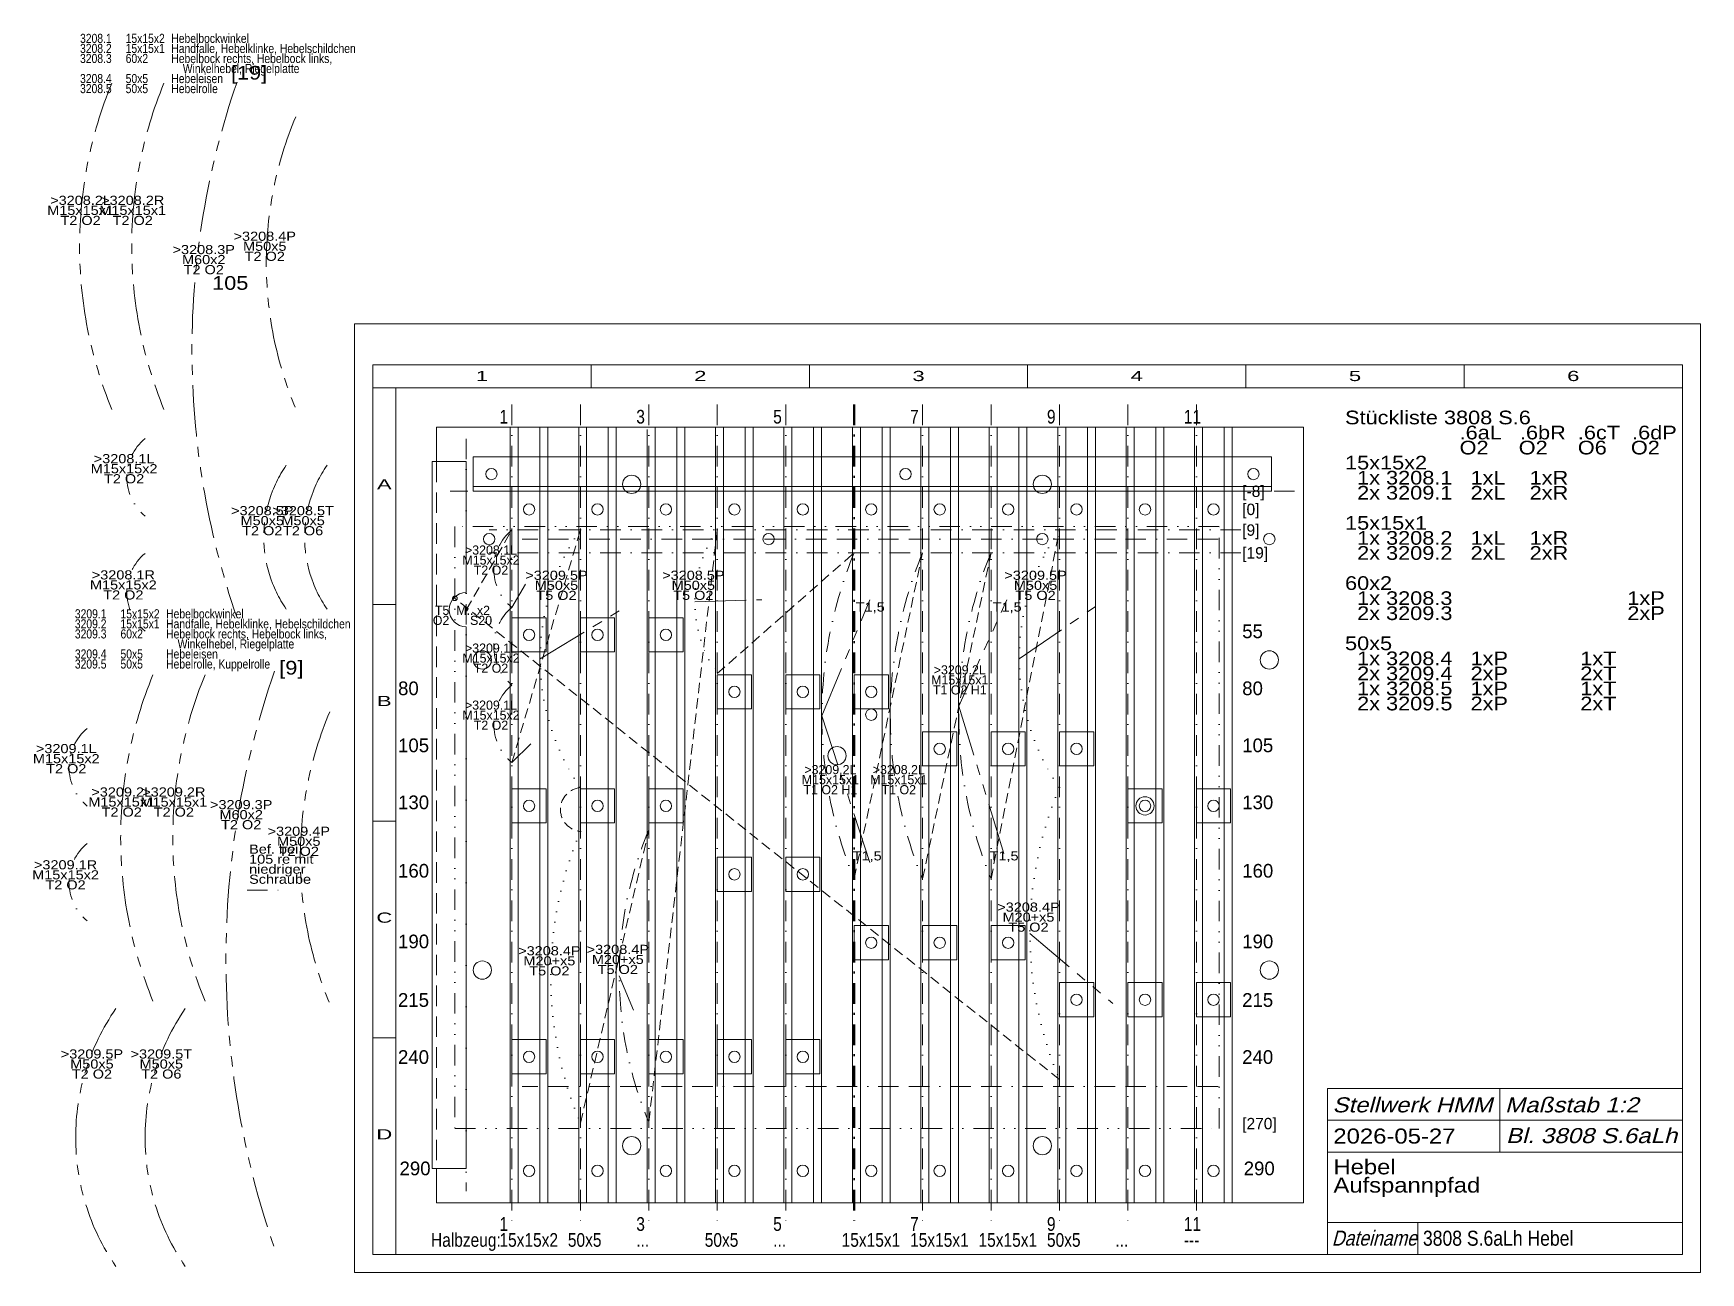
# Model space of a CAD drawing. Extents: x -139 to 592, y 2 to 545.
import ezdxf
from ezdxf.enums import TextEntityAlignment as Align

# ---------------------------------------------------------------- set-up
doc = ezdxf.new("R2010")
doc.units = 0
doc.header["$LTSCALE"] = 18.022573
for name, pattern in [('BORDER', [1.75, 0.5, -0.25, 0.5, -0.25, 0, -0.25]), ('DASHDOT', [1, 0.5, -0.25, 0, -0.25]), ('DASHED', [0.75, 0.5, -0.25]), ('DIVIDE', [1.25, 0.5, -0.25, 0, -0.25, 0, -0.25]), ('DOT', [0.25, 0, -0.25]), ('HIDDEN', [0.375, 0.25, -0.125]), ('PHANTOM', [2.5, 1.25, -0.25, 0.25, -0.25, 0.25, -0.25])]:
    doc.linetypes.add(name, pattern=pattern)
for name, color, linetype, lineweight in [('3208___ EINZELHEBEL JE MIT SCHLOSS GRUPPENPFADE', 6, 'DASHDOT', 0), ('3209___ DOPPELHEBEL JE MIT SCHLOSS GRUPPENPFADE', 6, 'DASHDOT', 0), ('3808_6L', 30, 'CONTINUOUS', 13), ('3808___ AUFSPANNPFADE AUSWEICHWALDE', 230, 'CONTINUOUS', 13), ('BESCHRIFTUNG', 7, 'CONTINUOUS', 0), ('KONSTRUKTION', 7, 'CONTINUOUS', 0), ('MITTELLINIEN', 5, 'DASHDOT', 0), ('PFADE', 30, 'CONTINUOUS', 13), ('STANDARD', 7, 'CONTINUOUS', 0)]:
    doc.layers.add(name, color=color, linetype=linetype, lineweight=lineweight)
doc.styles.add('Arial', font='arial.ttf')

msp = doc.modelspace()

# ---------------------------------------------------------------- linework, layer by layer
at = {"layer": '3208___ EINZELHEBEL JE MIT SCHLOSS GRUPPENPFADE', "linetype": 'PHANTOM'}
for centre, radius, start, end in [((69.18, 452.04), 187.76, 157.61557, 202.38443), ((92.03, 452.04), 187.76, 157.61557, 202.38443), ((289.98, 406.58), 359.29, 160.9114, 199.0886), ((128.07, 444.83), 164.8, 157.14906, 202.85211), ((17.61, 324.5), 55.44, 145.37762, 214.62238), ((35.51, 324.5), 55.44, 145.37762, 214.62238)]:
    msp.add_arc(centre, radius, start, end, dxfattribs=at)
at = {"layer": '3208___ EINZELHEBEL JE MIT SCHLOSS GRUPPENPFADE'}
for centre in [(-75.75, 350.74), (-75.75, 300.35)]:
    msp.add_arc(centre, 22.11, 129.73169, 230.26831, dxfattribs=at)
at = {"layer": '3209___ DOPPELHEBEL JE MIT SCHLOSS GRUPPENPFADE'}
msp.add_line((-45.16, 169.7), (-30.76, 169.7), dxfattribs=at)
at = {"layer": '3209___ DOPPELHEBEL JE MIT SCHLOSS GRUPPENPFADE', "linetype": 'PHANTOM'}
for centre, radius, start, end in [((87.2, 192.62), 187.76, 157.61557, 202.38443), ((110.06, 192.62), 187.76, 157.61557, 202.38443), ((332.4, 139.2), 386.81, 160.9114, 199.0886), ((142.98, 183.93), 164.8, 157.14906, 202.85211), ((-20.84, 61.27), 99.44, 145.37762, 214.62238), ((9.58, 61.27), 99.44, 145.37762, 214.62238)]:
    msp.add_arc(centre, radius, start, end, dxfattribs=at)
at = {"layer": '3209___ DOPPELHEBEL JE MIT SCHLOSS GRUPPENPFADE'}
for centre in [(-101.1, 223.62), (-101.1, 173.23)]:
    msp.add_arc(centre, 22.11, 129.73169, 230.26831, dxfattribs=at)
at = {"layer": '3808_6L', "linetype": 'HIDDEN'}
for p, q in [((50.95, 292.67), (70.95, 327.67)), ((70.95, 225.67), (100.95, 327.67)), ((130.95, 68.12), (160.95, 327.67)), ((280.95, 174.66), (310.95, 327.67)), ((160.95, 264.67), (220.95, 317.67)), ((220.95, 174.66), (250.95, 317.67)), ((250.95, 174.66), (280.95, 317.67)), ((310.95, 86.67), (45.95, 297.67)), ((100.95, 67.51), (130.95, 196.11))]:
    msp.add_line(p, q, dxfattribs=at)
at = {"layer": '3808_6L', "linetype": 'PHANTOM'}
for p, q in [((70.95, 293.67), (76.84, 303.88)), ((83.34, 271.17), (120.13, 293.46)), ((151.13, 296.17), (180.51, 297.05)), ((206.8, 246.16), (227.86, 297.05)), ((266.85, 250.46), (287.86, 297.05)), ((293.34, 271.17), (330.13, 296.46)), ((266.85, 250.46), (287.86, 181.62)), ((206.8, 246.16), (227.86, 181.62)), ((70.95, 225.67), (79.21, 233.93)), ((298.01, 150.67), (334.27, 120.06)), ((118.01, 132.12), (124.27, 117.06))]:
    msp.add_line(p, q, dxfattribs=at)
for centre, radius in [((45.95, 297.67), 1), ((50.95, 292.67), 0.5)]:
    msp.add_circle(centre, radius, dxfattribs=at)
at = {"layer": '3808_6L', "linetype": 'DASHDOT'}
for centre, radius, start, end in [((85.08, 310.67), 22.11, 129.73169, 230.26831), ((394.56, 246.16), 187.76, 157.61557, 202.38443), ((424.56, 246.16), 187.76, 157.61557, 202.38443), ((454.56, 246.16), 187.76, 157.61557, 202.38443), ((85.08, 276.67), 22.11, 129.73169, 230.26831), ((85.08, 242.67), 22.11, 129.73169, 230.26831), ((282.81, 132.12), 164.8, 157.14906, 202.85211)]:
    msp.add_arc(centre, radius, start, end, dxfattribs=at)
at = {"layer": '3808_6L', "linetype": 'DOT'}
for centre, radius, start, end in [((182.78, 271.17), 99.44, 145.37762, 214.62238), ((206.57, 296.17), 55.44, 145.37762, 214.62238), ((392.78, 271.17), 99.44, 145.37762, 214.62238), ((462.81, 150.67), 164.8, 157.14906, 202.85211), ((252.81, 131.51), 164.8, 157.14906, 202.85211)]:
    msp.add_arc(centre, radius, start, end, dxfattribs=at)
at = {"layer": '3808_6L', "linetype": 'HIDDEN'}
msp.add_arc((101.81, 205.09), 9.62, 95.16684, 264.83316, dxfattribs=at)
at = {"layer": '3808___ AUFSPANNPFADE AUSWEICHWALDE'}
msp.add_circle((348.45, 206.67), 4, dxfattribs=at)
at = {"layer": 'KONSTRUKTION', "color": 8}
for p, q in [((417.95, 372.67), (37.95, 372.67)), ((37.95, 372.67), (37.95, 357.67)), ((70.2, 372.67), (70.2, 32.67)), ((73.7, 372.67), (73.7, 32.67)), ((83.2, 372.67), (83.2, 32.67)), ((86.7, 372.67), (86.7, 32.67)), ((100.2, 372.67), (100.2, 32.67)), ((103.7, 372.67), (103.7, 32.67)), ((113.2, 372.67), (113.2, 32.67)), ((116.7, 372.67), (116.7, 32.67)), ((130.2, 371.67), (130.2, 32.67)), ((133.7, 372.67), (133.7, 32.67)), ((143.2, 372.67), (143.2, 32.67)), ((146.7, 372.67), (146.7, 32.67)), ((160.2, 372.67), (160.2, 32.67)), ((163.7, 372.67), (163.7, 32.67)), ((173.2, 372.67), (173.2, 32.67)), ((176.7, 372.67), (176.7, 32.67)), ((190.2, 372.67), (190.2, 32.67)), ((193.7, 372.67), (193.7, 32.67)), ((203.2, 372.67), (203.2, 32.67)), ((206.7, 372.67), (206.7, 32.67)), ((220.2, 372.67), (220.2, 32.67)), ((223.7, 372.67), (223.7, 32.67)), ((233.2, 372.67), (233.2, 32.67)), ((236.7, 372.67), (236.7, 32.67)), ((250.2, 372.67), (250.2, 32.67)), ((253.7, 372.67), (253.7, 32.67)), ((263.2, 372.67), (263.2, 32.67)), ((266.7, 372.67), (266.7, 32.67)), ((280.2, 372.67), (280.2, 32.67)), ((283.7, 372.67), (283.7, 32.67)), ((293.2, 372.67), (293.2, 32.67)), ((296.7, 372.67), (296.7, 32.67)), ((310.2, 372.67), (310.2, 32.67)), ((313.7, 372.67), (313.7, 32.67)), ((323.2, 372.67), (323.2, 32.67)), ((326.7, 372.67), (326.7, 32.67)), ((340.2, 372.67), (340.2, 32.67)), ((343.7, 372.67), (343.7, 32.67)), ((353.2, 372.67), (353.2, 32.67)), ((356.7, 372.67), (356.7, 32.67)), ((370.2, 372.67), (370.2, 32.67)), ((373.7, 372.67), (373.7, 32.67)), ((383.2, 372.67), (383.2, 32.67)), ((386.7, 372.67), (386.7, 32.67)), ((417.95, 32.67), (417.95, 372.67)), ((403.95, 359.67), (53.95, 359.67)), ((53.95, 344.67), (53.95, 359.67)), ((403.95, 344.67), (403.95, 359.67)), ((35.95, 357.67), (35.95, 47.67)), ((35.95, 357.67), (50.95, 357.67)), ((50.95, 357.67), (50.95, 300.17)), ((403.95, 346.67), (53.95, 346.67)), ((403.95, 344.67), (53.95, 344.67)), ((50.95, 285.17), (50.95, 47.67)), ((35.95, 47.67), (50.95, 47.67)), ((37.95, 47.67), (37.95, 32.67)), ((37.95, 32.67), (417.95, 32.67))]:
    msp.add_line(p, q, dxfattribs=at)
at = {"layer": 'KONSTRUKTION', "color": 8, "linetype": 'DASHED'}
msp.add_line((37.95, 357.67), (37.95, 47.67), dxfattribs=at)
at = {"layer": 'KONSTRUKTION', "color": 8, "linetype": 'BORDER'}
for p, q in [((380.5, 323.67), (75.5, 323.67)), ((380.5, 83.67), (75.5, 83.67))]:
    msp.add_line(p, q, dxfattribs=at)
at = {"layer": 'KONSTRUKTION', "color": 252}
for p, q in [((70.95, 289.17), (85.95, 289.17)), ((70.95, 274.17), (70.95, 289.17)), ((85.95, 289.17), (85.95, 274.17)), ((100.95, 274.17), (100.95, 289.17)), ((100.95, 289.17), (115.95, 289.17)), ((115.95, 289.17), (115.95, 274.17)), ((130.95, 274.17), (130.95, 289.17)), ((130.95, 289.17), (145.95, 289.17)), ((145.95, 289.17), (145.95, 274.17)), ((85.95, 274.17), (70.95, 274.17)), ((115.95, 274.17), (100.95, 274.17)), ((145.95, 274.17), (130.95, 274.17)), ((160.95, 249.17), (160.95, 264.17)), ((160.95, 264.17), (175.95, 264.17)), ((175.95, 264.17), (175.95, 249.17)), ((190.95, 249.17), (190.95, 264.17)), ((190.95, 264.17), (205.95, 264.17)), ((205.95, 264.17), (205.95, 249.17)), ((220.95, 264.17), (235.95, 264.17)), ((220.95, 249.17), (220.95, 264.17)), ((235.95, 264.17), (235.95, 249.17)), ((175.95, 249.17), (160.95, 249.17)), ((205.95, 249.17), (190.95, 249.17)), ((235.95, 249.17), (220.95, 249.17)), ((250.95, 224.17), (250.95, 239.17)), ((250.95, 239.17), (265.95, 239.17)), ((265.95, 239.17), (265.95, 224.17)), ((280.95, 224.17), (280.95, 239.17)), ((280.95, 239.17), (295.95, 239.17)), ((295.95, 239.17), (295.95, 224.17)), ((310.95, 239.17), (325.95, 239.17)), ((310.95, 224.17), (310.95, 239.17)), ((325.95, 239.17), (325.95, 224.17)), ((265.95, 224.17), (250.95, 224.17)), ((295.95, 224.17), (280.95, 224.17)), ((325.95, 224.17), (310.95, 224.17)), ((70.95, 199.17), (70.95, 214.17)), ((70.95, 214.17), (85.95, 214.17)), ((85.95, 214.17), (85.95, 199.17)), ((100.95, 199.17), (100.95, 214.17)), ((100.95, 214.17), (115.95, 214.17)), ((115.95, 214.17), (115.95, 199.17)), ((130.95, 214.17), (145.95, 214.17)), ((130.95, 199.17), (130.95, 214.17)), ((145.95, 214.17), (145.95, 199.17)), ((340.95, 199.17), (340.95, 214.17)), ((340.95, 214.17), (355.95, 214.17)), ((355.95, 214.17), (355.95, 199.17)), ((370.95, 199.17), (370.95, 214.17)), ((370.95, 214.17), (385.95, 214.17)), ((385.95, 214.17), (385.95, 199.17)), ((85.95, 199.17), (70.95, 199.17)), ((115.95, 199.17), (100.95, 199.17)), ((145.95, 199.17), (130.95, 199.17)), ((355.95, 199.17), (340.95, 199.17)), ((385.95, 199.17), (370.95, 199.17)), ((160.95, 169.17), (160.95, 184.17)), ((160.95, 184.17), (175.95, 184.17)), ((175.95, 184.17), (175.95, 169.17)), ((190.95, 169.17), (190.95, 184.17)), ((190.95, 184.17), (205.95, 184.17)), ((205.95, 184.17), (205.95, 169.17)), ((175.95, 169.17), (160.95, 169.17)), ((205.95, 169.17), (190.95, 169.17)), ((220.95, 139.17), (220.95, 154.17)), ((220.95, 154.17), (235.95, 154.17)), ((235.95, 154.17), (235.95, 139.17)), ((250.95, 139.17), (250.95, 154.17)), ((250.95, 154.17), (265.95, 154.17)), ((265.95, 154.17), (265.95, 139.17)), ((280.95, 154.17), (295.95, 154.17)), ((280.95, 139.17), (280.95, 154.17)), ((295.95, 154.17), (295.95, 139.17)), ((235.95, 139.17), (220.95, 139.17)), ((265.95, 139.17), (250.95, 139.17)), ((295.95, 139.17), (280.95, 139.17)), ((310.95, 114.17), (310.95, 129.17)), ((310.95, 129.17), (325.95, 129.17)), ((325.95, 129.17), (325.95, 114.17)), ((340.95, 114.17), (340.95, 129.17)), ((340.95, 129.17), (355.95, 129.17)), ((355.95, 129.17), (355.95, 114.17)), ((370.95, 129.17), (385.95, 129.17)), ((370.95, 114.17), (370.95, 129.17)), ((385.95, 129.17), (385.95, 114.17)), ((325.95, 114.17), (310.95, 114.17)), ((355.95, 114.17), (340.95, 114.17)), ((385.95, 114.17), (370.95, 114.17)), ((70.95, 89.17), (70.95, 104.17)), ((70.95, 104.17), (85.95, 104.17)), ((85.95, 104.17), (85.95, 89.17)), ((100.95, 89.17), (100.95, 104.17)), ((100.95, 104.17), (115.95, 104.17)), ((115.95, 104.17), (115.95, 89.17)), ((130.95, 104.17), (145.95, 104.17)), ((130.95, 89.17), (130.95, 104.17)), ((145.95, 104.17), (145.95, 89.17)), ((160.95, 89.17), (160.95, 104.17)), ((160.95, 104.17), (175.95, 104.17)), ((175.95, 104.17), (175.95, 89.17)), ((190.95, 89.17), (190.95, 104.17)), ((190.95, 104.17), (205.95, 104.17)), ((205.95, 104.17), (205.95, 89.17)), ((85.95, 89.17), (70.95, 89.17)), ((115.95, 89.17), (100.95, 89.17)), ((145.95, 89.17), (130.95, 89.17)), ((175.95, 89.17), (160.95, 89.17)), ((205.95, 89.17), (190.95, 89.17))]:
    msp.add_line(p, q, dxfattribs=at)
at = {"layer": 'KONSTRUKTION', "color": 8}
for centre, radius in [((61.95, 352.17), 2.5), ((123.45, 347.67), 4), ((243.45, 352.17), 2.5), ((303.45, 347.67), 4), ((395.95, 352.17), 2.5), ((78.45, 336.67), 2.5), ((78.45, 336.67), 2.5), ((108.45, 336.67), 2.5), ((108.45, 336.67), 2.5), ((138.45, 336.67), 2.5), ((138.45, 336.67), 2.5), ((168.45, 336.67), 2.5), ((168.45, 336.67), 2.5), ((198.45, 336.67), 2.5), ((198.45, 336.67), 2.5), ((228.45, 336.67), 2.5), ((228.45, 336.67), 2.5), ((258.45, 336.67), 2.5), ((258.45, 336.67), 2.5), ((288.45, 336.67), 2.5), ((288.45, 336.67), 2.5), ((318.45, 336.67), 2.5), ((318.45, 336.67), 2.5), ((348.45, 336.67), 2.5), ((348.45, 336.67), 2.5), ((378.45, 336.67), 2.5), ((378.45, 336.67), 2.5), ((60.95, 323.67), 2.5), ((183.45, 323.67), 2.5), ((303.45, 323.67), 2.5), ((402.95, 323.67), 2.5), ((78.45, 281.67), 2.5), ((78.45, 281.67), 2.5), ((108.45, 281.67), 2.5), ((108.45, 281.67), 2.5), ((138.45, 281.67), 2.5), ((57.97, 270.67), 4), ((402.95, 270.67), 4), ((168.45, 256.67), 2.5), ((168.45, 256.67), 2.5), ((198.45, 256.67), 2.5), ((198.45, 256.67), 2.5), ((228.45, 256.67), 2.5), ((228.45, 246.67), 2.5), ((258.45, 231.67), 2.5), ((258.45, 231.67), 2.5), ((288.45, 231.67), 2.5), ((288.45, 231.67), 2.5), ((318.45, 231.67), 2.5), ((318.45, 231.67), 2.5), ((213.45, 228.67), 4), ((78.45, 206.67), 2.5), ((78.45, 206.67), 2.5), ((108.45, 206.67), 2.5), ((108.45, 206.67), 2.5), ((138.45, 206.67), 2.5), ((138.45, 206.67), 2.5), ((348.45, 206.67), 2.5), ((348.45, 206.67), 2.5), ((378.45, 206.67), 2.5), ((378.45, 206.67), 2.5), ((168.45, 176.67), 2.5), ((168.45, 176.67), 2.5), ((198.45, 176.67), 2.5), ((198.45, 176.67), 2.5), ((228.45, 146.67), 2.5), ((228.45, 146.67), 2.5), ((258.45, 146.67), 2.5), ((258.45, 146.67), 2.5), ((288.45, 146.67), 2.5), ((288.45, 146.67), 2.5), ((57.97, 134.67), 4), ((402.95, 134.67), 4), ((318.45, 121.67), 2.5), ((318.45, 121.67), 2.5), ((348.45, 121.67), 2.5), ((348.45, 121.67), 2.5), ((378.45, 121.67), 2.5), ((378.45, 121.67), 2.5), ((78.45, 96.67), 2.5), ((78.45, 96.67), 2.5), ((108.45, 96.67), 2.5), ((108.45, 96.67), 2.5), ((138.45, 96.67), 2.5), ((138.45, 96.67), 2.5), ((168.45, 96.67), 2.5), ((168.45, 96.67), 2.5), ((198.45, 96.67), 2.5), ((198.45, 96.67), 2.5), ((123.45, 57.67), 4), ((303.45, 57.67), 4), ((78.45, 46.67), 2.5), ((78.45, 46.67), 2.5), ((108.45, 46.67), 2.5), ((108.45, 46.67), 2.5), ((138.45, 46.67), 2.5), ((138.45, 46.67), 2.5), ((168.45, 46.67), 2.5), ((168.45, 46.67), 2.5), ((198.45, 46.67), 2.5), ((198.45, 46.67), 2.5), ((228.45, 46.67), 2.5), ((228.45, 46.67), 2.5), ((258.45, 46.67), 2.5), ((258.45, 46.67), 2.5), ((288.45, 46.67), 2.5), ((288.45, 46.67), 2.5), ((318.45, 46.67), 2.5), ((318.45, 46.67), 2.5), ((348.45, 46.67), 2.5), ((348.45, 46.67), 2.5), ((378.45, 46.67), 2.5), ((378.45, 46.67), 2.5)]:
    msp.add_circle(centre, radius, dxfattribs=at)
msp.add_arc((50.95, 292.67), 7.5, 90, 270, dxfattribs=at)
at = {"layer": 'MITTELLINIEN'}
for p, q in [((70.95, 382.66), (70.95, 22.66)), ((100.95, 382.66), (100.95, 22.66)), ((130.95, 382.66), (130.95, 22.66)), ((160.95, 382.66), (160.95, 22.66)), ((190.95, 382.66), (190.95, 22.66)), ((250.95, 382.66), (250.95, 22.66)), ((280.95, 382.66), (280.95, 22.66)), ((310.95, 382.66), (310.95, 22.66)), ((340.95, 382.66), (340.95, 22.66)), ((370.95, 382.66), (370.95, 22.66)), ((50.95, 367.67), (50.95, 37.67)), ((414.04, 344.67), (43.89, 344.67)), ((390.5, 327.67), (60.95, 327.67)), ((390.5, 327.67), (65.5, 327.67)), ((390.5, 317.67), (60.95, 317.67)), ((390.5, 317.67), (65.5, 317.67))]:
    msp.add_line(p, q, dxfattribs=at)
at = {"layer": 'MITTELLINIEN', "color": 154, "lineweight": 50}
msp.add_line((220.95, 382.66), (220.95, 22.66), dxfattribs=at)
at = {"layer": 'PFADE', "linetype": 'DIVIDE', "lineweight": 20}
for p, q in [((380.95, 329.17), (45.95, 329.17)), ((45.95, 329.17), (45.95, 65.17)), ((380.95, 65.17), (380.95, 329.17)), ((45.95, 65.17), (380.95, 65.17))]:
    msp.add_line(p, q, dxfattribs=at)
at = {"layer": 'STANDARD'}
for p, q in [((592, 418), (2, 418)), ((2, 418), (2, 2)), ((592, 2), (592, 418)), ((584, 400), (10, 400)), ((10, 400), (10, 390)), ((105.67, 400), (105.67, 390)), ((201.33, 400), (201.33, 390)), ((297, 400), (297, 390)), ((392.67, 400), (392.67, 390)), ((488.33, 400), (488.33, 390)), ((584, 400), (584, 390)), ((10, 390), (10, 10)), ((20, 390), (10, 390)), ((20, 390), (20, 10)), ((584, 390), (20, 390)), ((584, 10), (584, 390)), ((10, 295), (20, 295)), ((10, 200), (20, 200)), ((10, 105), (20, 105)), ((10, 10), (20, 10)), ((20, 10), (584, 10)), ((2, 2), (592, 2))]:
    msp.add_line(p, q, dxfattribs=at)
at = {"layer": 'STANDARD', "lineweight": 0}
for p, q in [((428.44, 82.8), (583.83, 82.8)), ((428.44, 82.8), (428.44, 10)), ((504.04, 82.8), (504.04, 54.8)), ((428.44, 68.8), (583.83, 68.8)), ((428.44, 54.8), (583.83, 54.8)), ((428.44, 24), (583.83, 24)), ((468.04, 24), (468.04, 10))]:
    msp.add_line(p, q, dxfattribs=at)

# ---------------------------------------------------------------- texts
at = {"layer": '3208___ EINZELHEBEL JE MIT SCHLOSS GRUPPENPFADE', "linetype": 'DASHED', "style": 'Arial'}
for s, width, p in [('[19]', 1.13512, (-52.2, 525.15)), ('105', 1.135145, (-60.46, 432.96))]:
    msp.add_text(s, height=6, dxfattribs=dict(at, width=width)).set_placement(p)
at = {"layer": '3208___ EINZELHEBEL JE MIT SCHLOSS GRUPPENPFADE', "linetype": 'DASHED', "char_height": 4, "attachment_point": 1, "line_spacing_factor": 0.66, "style": 'Arial'}
for s, insert in [('\\W0.810869;3208.1\\P3208.2\\P3208.3\\P\\P3208.4\\P3208.5\\P', (-118.36, 545.2)), ('\\W0.810868;15x15x2\\P15x15x1\\P60x2\\P\\P50x5\\P50x5', (-98.36, 545.2)), ('\\W0.810867;Hebelbockwinkel\\PHandfalle, Hebelklinke, Hebelschildchen\\PHebelbock rechts, Hebelbock links,\\P    Winkelhebel, Riegelplatte\\PHebeleisen\\PHebelrolle\\P', (-78.36, 545.2))]:
    msp.add_mtext(s, dxfattribs=dict(at, insert=insert))
at = {"layer": '3208___ EINZELHEBEL JE MIT SCHLOSS GRUPPENPFADE', "char_height": 4, "attachment_point": 5, "line_spacing_factor": 0.66, "style": 'Arial'}
for s, insert in [('\\W1.135145;>3208.2L\\PM15x15x1\\PT2 O2', (-118.13, 467.77)), ('\\W1.135110;>3208.2R\\PM15x15x1\\PT2 O2', (-95.28, 467.77)), ('\\W1.135110;>3208.4P\\PM50x5\\PT2 O2', (-37.39, 452.03)), ('\\W1.135110;>3208.3P\\PM60x2\\PT2 O2', (-64.14, 446.18)), ('\\W1.135145;>3208.1L\\PM15x15x2\\PT2 O2', (-99.05, 354.49)), ('\\W1.135110;>3208.5P\\PM50x5\\PT2 O2', (-38.49, 331.7)), ('\\W1.135136;>3208.5T\\PM50x5\\PT2 O6', (-20.59, 331.7)), ('\\W1.135111;>3208.1R\\PM15x15x2\\PT2 O2', (-99.38, 303.54))]:
    msp.add_mtext(s, dxfattribs=dict(at, insert=insert))
at = {"layer": '3209___ DOPPELHEBEL JE MIT SCHLOSS GRUPPENPFADE', "linetype": 'DASHED', "style": 'Arial', "width": 1.135107}
msp.add_text('[9]', height=6, dxfattribs=at).set_placement((-31.04, 264.26))
at = {"layer": '3209___ DOPPELHEBEL JE MIT SCHLOSS GRUPPENPFADE', "linetype": 'DASHED', "char_height": 4, "line_spacing_factor": 0.66, "style": 'Arial'}
for s, insert, attachment_point in [('\\W0.810869;3209.1\\P3209.2\\P3209.3\\P\\P3209.4\\P3209.5\\P', (-120.63, 292.89), 1), ('\\W0.810868;15x15x2\\P15x15x1\\P60x2\\P\\P50x5\\P50x5', (-100.63, 292.89), 1), ('\\W0.810867;Hebelbockwinkel\\PHandfalle, Hebelklinke, Hebelschildchen\\PHebelbock rechts, Hebelbock links, \\P    Winkelhebel, Riegelplatte\\PHebeleisen\\PHebelrolle, Kuppelrolle\\P', (-80.63, 292.89), 1), ('\\W1.135062;Bef. bei\\P105 re mit\\Pniedriger\\PSchraube', (-44.25, 172.46), 7)]:
    msp.add_mtext(s, dxfattribs=dict(at, insert=insert, attachment_point=attachment_point))
at = {"layer": '3209___ DOPPELHEBEL JE MIT SCHLOSS GRUPPENPFADE', "char_height": 4, "attachment_point": 5, "line_spacing_factor": 0.66, "style": 'Arial'}
for s, insert in [('\\W1.135145;>3209.1L\\PM15x15x2\\PT2 O2', (-124.4, 227.37)), ('\\W1.135145;>3209.2L\\PM15x15x1\\PT2 O2', (-100.1, 208.34)), ('\\W1.135110;>3209.2R\\PM15x15x1\\PT2 O2', (-77.25, 208.34)), ('\\W1.135110;>3209.3P\\PM60x2\\PT2 O2', (-47.73, 202.8)), ('\\W1.135110;>3209.4P\\PM50x5\\PT2 O2', (-22.48, 191.13)), ('\\W1.135110;>3209.1R\\PM15x15x2\\PT2 O2', (-124.72, 176.42)), ('\\W1.135110;>3209.5P\\PM50x5\\PT2 O2', (-113.15, 93.47)), ('\\W1.135136;>3209.5T\\PM50x5\\PT2 O6', (-82.73, 93.47))]:
    msp.add_mtext(s, dxfattribs=dict(at, insert=insert))
at = {"layer": '3808_6L', "style": 'Arial', "width": 1.135114}
for p in [(228.02, 293.9), (288.02, 293.9), (226.67, 184.76), (286.67, 184.76)]:
    msp.add_text('T1,5', height=4, dxfattribs=at).set_placement(p, align=Align.MIDDLE_CENTER)
at = {"layer": '3808_6L', "char_height": 4, "attachment_point": 5, "line_spacing_factor": 0.66, "style": 'Arial'}
for s, insert in [('\\W0.972806;>3208.1L\\PM15x15x2\\PT2 O2', (61.77, 314.42)), ('\\W1.135110;>3209.5P\\PM50x5\\PT5 O2', (90.47, 303.37)), ('\\W1.135110;>3208.5P\\PM50x5\\PT5 O2', (150.47, 303.37)), ('\\W1.135110;>3209.5P\\PM50x5\\PT5 O2', (300.47, 303.37)), ('\\W0.972806;>3209.2L\\PM15x15x1\\PT1 O2 H1', (267.25, 261.89)), ('\\W0.972806;>3209.2L\\PM15x15x1\\PT1 O2 H1', (210.53, 218.14)), ('\\W0.972806;>3208.2L\\PM15x15x1\\PT1 O2', (240.53, 218.14)), ('\\W1.135110;>3208.4P\\PM20+x5\\PT5 O2', (297.36, 157.87)), ('\\W1.135110;>3208.4P\\PM20+x5\\PT5 O2', (87.36, 138.71)), ('\\W1.135110;>3208.4P\\PM20+x5\\PT5 O2', (117.36, 139.32))]:
    msp.add_mtext(s, dxfattribs=dict(at, insert=insert))
at = {"layer": '3808_6L', "linetype": 'DASHDOT', "char_height": 4, "attachment_point": 5, "line_spacing_factor": 0.66, "style": 'Arial'}
for s, insert in [('\\W0.972789;T5  M...x2\\PO2      S20\\P', (49.26, 290.19)), ('\\W0.972806;>3209.1L\\PM15x15x2\\PT2 O2', (61.77, 271.43)), ('\\W0.972806;>3209.1L\\PM15x15x2\\PT2 O2', (61.77, 246.42))]:
    msp.add_mtext(s, dxfattribs=dict(at, insert=insert))
at = {"layer": 'BESCHRIFTUNG', "style": 'Arial'}
for s, height, width, p in [('1', 6, 0.810869, (65.46, 374.32)), ('3', 6, 0.810869, (125.46, 374.32)), ('5', 6, 0.810869, (185.46, 374.32)), ('7', 6, 0.810869, (245.46, 374.32)), ('9', 6, 0.810869, (305.46, 374.32)), ('11', 6, 0.810869, (365.46, 374.32)), ('[-8]', 5, 0.972709, (391.06, 342.12)), ('[0]', 5, 0.972719, (391.06, 334.2)), ('[9]', 5, 0.972719, (391.06, 325.12)), ('[19]', 5, 0.972755, (391.06, 315.12)), ('55', 6, 0.972828, (391.06, 280.22)), ('80', 6, 0.972828, (21.03, 255.22)), ('80', 6, 0.972828, (391.06, 255.22)), ('105', 6, 0.972828, (21.03, 230.22)), ('105', 6, 0.972828, (391.06, 230.22)), ('130', 6, 0.972828, (21.03, 205.22)), ('130', 6, 0.972828, (391.06, 205.22)), ('160', 6, 0.972828, (21.03, 175.22)), ('160', 6, 0.972828, (391.06, 175.22)), ('190', 6, 0.972828, (21.03, 144.23)), ('190', 6, 0.972828, (391.06, 144.23)), ('215', 6, 0.972828, (21, 118.56)), ('215', 6, 0.972828, (391.03, 118.56)), ('240', 6, 0.972828, (21, 93.55)), ('240', 6, 0.972828, (391.03, 93.55)), ('[270]', 5, 0.972773, (391.06, 64.86)), ('290', 6, 0.972828, (21.68, 44.71)), ('290', 6, 0.972828, (391.71, 44.71)), ('1', 6, 0.810869, (65.46, 20.34)), ('3', 6, 0.810869, (125.46, 20.34)), ('5', 6, 0.810869, (185.46, 20.34)), ('7', 6, 0.810869, (245.46, 20.34)), ('9', 6, 0.810869, (305.46, 20.34)), ('11', 6, 0.810869, (365.46, 20.34)), ('Halbzeug:', 6, 0.810868, (35.46, 13.34)), ('15x15x2', 6, 0.810868, (65.46, 13.34)), ('50x5', 6, 0.810868, (95.46, 13.34)), ('50x5', 6, 0.810868, (155.46, 13.34)), ('15x15x1', 6, 0.810868, (215.46, 13.34)), ('15x15x1', 6, 0.810868, (245.46, 13.34)), ('15x15x1', 6, 0.810868, (275.46, 13.34)), ('50x5', 6, 0.810868, (305.46, 13.34)), ('---', 6, 0.810862, (365.46, 13.34)), ('...', 6, 0.810866, (125.46, 13.34)), ('...', 6, 0.810866, (185.46, 13.34)), ('...', 6, 0.810866, (335.46, 13.34))]:
    msp.add_text(s, height=height, dxfattribs=dict(at, width=width)).set_placement(p)
at = {"layer": 'BESCHRIFTUNG', "style": 'Arial', "oblique": 15}
for s, width, p in [('Stellwerk HMM', 1.130136, (430.63, 78.88)), ('Maßstab 1:2', 1.143719, (506.23, 78.88)), ('Bl. 3808 S.6aLh', 1.143728, (506.67, 65.4)), ('Dateiname', 0.835372, (430.3, 20.45))]:
    msp.add_text(s, height=6.6, dxfattribs=dict(at, width=width)).set_placement(p, align=Align.TOP_LEFT)
at = {"layer": 'BESCHRIFTUNG', "style": 'Arial'}
for s, width, p in [('2026-05-27', 1.135137, (431, 65.2)), ('3808 S.6aLh Hebel', 0.835404, (470.27, 20.4))]:
    msp.add_text(s, height=6.6, dxfattribs=dict(at, width=width)).set_placement(p, align=Align.TOP_LEFT)
at = {"layer": 'BESCHRIFTUNG', "attachment_point": 1, "style": 'Arial'}
for s, insert, char_height, line_spacing_factor in [('\\W1.135052;Stückliste 3808 S.6\\P                   .6aL   .6bR  .6cT  .6dP\\P                   O2     O2     O6    O2\\P15x15x2\\P  1x 3208.1   1xL    1xR\\P  2x 3209.1   2xL    2xR\\P\\P15x15x1\\P  1x 3208.2   1xL    1xR\\P  2x 3209.2   2xL    2xR\\P\\P60x2\\P  1x 3208.3                             1xP\\P  2x 3209.3                             2xP\\P\\P50x5\\P  1x 3208.4   1xP            1xT\\P  2x 3209.4   2xP            2xT\\P  1x 3208.5   1xP            1xT\\P  2x 3209.5   2xP            2xT\\P', (436.13, 379.98), 6, 0.66), ('\\W1.130157;Hebel\\PAufspannpfad', (431.07, 51.7), 6.6, 0.727273)]:
    msp.add_mtext(s, dxfattribs=dict(at, insert=insert, char_height=char_height, line_spacing_factor=line_spacing_factor))
at = {"layer": 'STANDARD', "style": 'Arial'}
for s, width, p in [('1', 1.547923, (57.83, 392.95)), ('2', 1.547922, (153.5, 392.95)), ('3', 1.547923, (249.17, 392.95)), ('4', 1.547923, (344.83, 392.95)), ('5', 1.547922, (440.5, 392.95)), ('6', 1.547923, (536.17, 392.95)), ('A', 1.547987, (15, 345.45)), ('B', 1.547987, (15, 250.45)), ('C', 1.548103, (15, 155.45)), ('D', 1.548104, (15, 60.45))]:
    msp.add_text(s, height=4.46, dxfattribs=dict(at, width=width)).set_placement(p, align=Align.CENTER)

doc.saveas('drawing.dxf')
